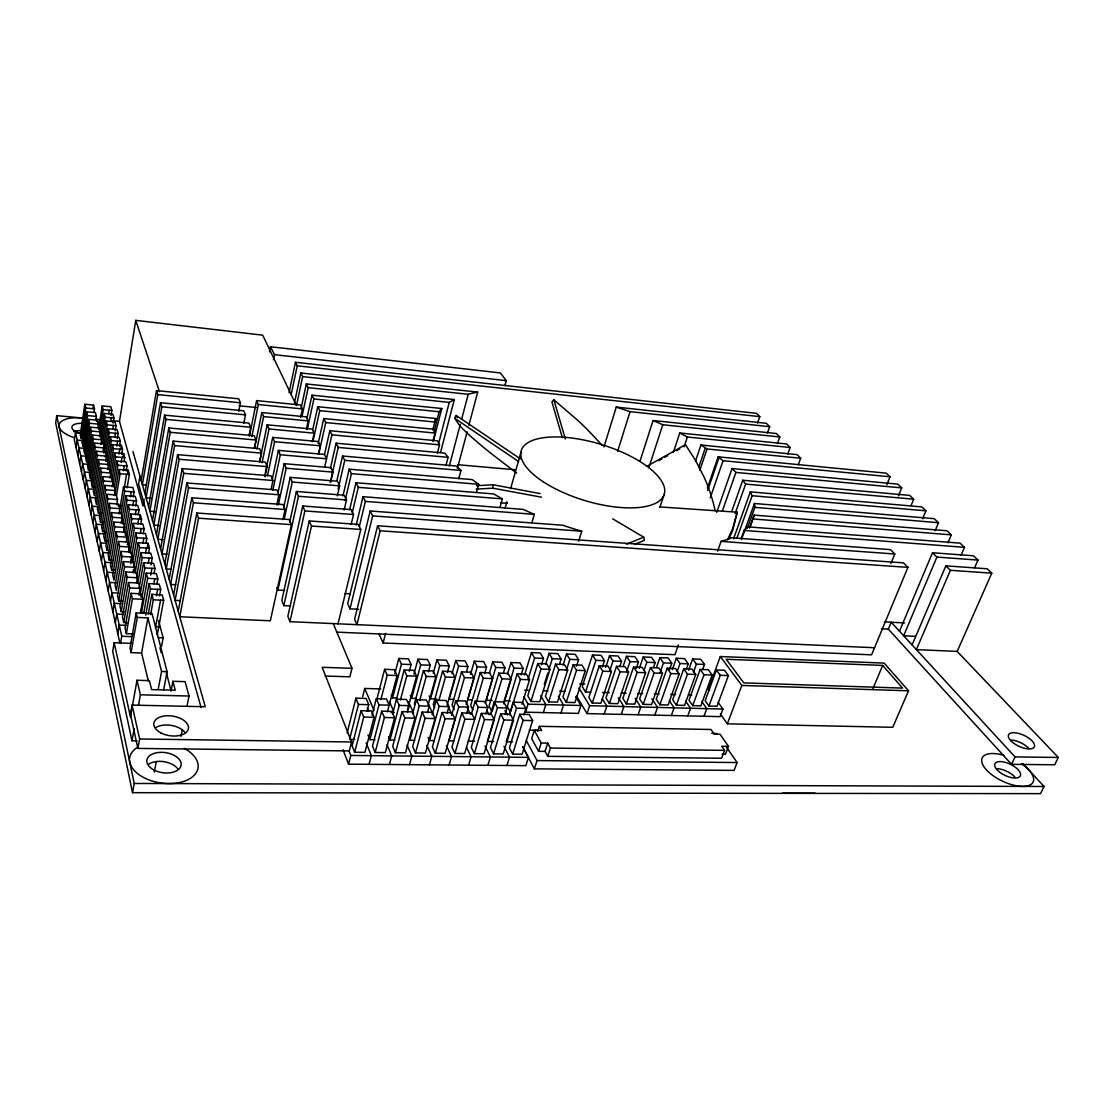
<?xml version="1.0" encoding="UTF-8"?>
<svg xmlns="http://www.w3.org/2000/svg" width="1114" height="1114" viewBox="0 0 1114 1114"><rect width="100%" height="100%" fill="white"/><g stroke="black" fill="none" stroke-linecap="round" stroke-linejoin="round"><path stroke-width="1.5" d="M659.585 506.912L737.259 512.189L732.636 530.598L728.695 539.273M476.263 489.13L492.68 488.169L492.959 484.729L540.137 493.586M74.109 437.607A25.859 10.736 9.2 0 1 59.307 423.988A25.859 10.736 9.2 0 1 82.06 417.973L56.744 415.647L55.7 423.028L132.524 792.681L1040.518 793.641L1044.041 786.484L1022.917 763.536M80.654 432.914L75.501 432.469L74.373 439.988L119.922 643.251M76.1 447.689L77.228 440.114L82.436 440.573M84.831 404.285L80.264 434.738L81.141 438.568L85.75 408.016L84.831 404.285L93.548 405.12L94.495 408.852L93.966 412.236M77.855 455.515L78.997 447.898L85.583 448.455M95.888 419.811L96.403 416.399L95.442 412.612L86.669 411.79L82.046 442.425L82.937 446.31L85.862 446.561M79.637 463.48L80.793 455.821L85.778 456.225M82.937 446.31L87.588 415.578L86.669 411.79M88.535 419.407L83.856 450.237L84.761 454.192L89.468 423.278L88.535 419.407L97.378 420.215L98.352 424.072L97.823 427.498M81.447 471.57L82.631 463.87L89.315 464.399M93.019 408.49L93.548 405.12M90.429 427.163L85.694 458.174L86.627 462.199L91.39 431.09L90.429 427.163L99.341 427.971L100.344 431.884L99.578 436.785M83.299 479.8L84.483 472.044L91.223 472.573M101.847 443.121L102.363 439.835L101.346 435.839L92.351 435.059L87.56 466.251L88.507 470.345L91.487 470.581M85.179 488.169L86.377 480.371L91.473 480.761M88.507 470.345L93.325 439.041L92.351 435.059M103.63 452.869L104.41 447.912L103.379 443.859L94.314 443.08L89.468 474.467L90.429 478.63L93.437 478.867M87.087 496.691L88.298 488.851L93.437 489.227M90.429 478.63L95.317 447.146L94.314 443.08M98.561 429.517L102.21 405.942L110.857 406.763L111.873 410.481L111.066 415.536M105.705 461.126L106.498 456.141L105.454 452.006L96.319 451.24L91.404 482.822L92.378 487.055L95.414 487.291M99.773 431.619L103.198 409.66L102.21 405.942M89.023 505.366L90.262 497.471L97.155 497.972M92.378 487.055L97.322 455.375L96.319 451.24M100.747 435.449L104.187 413.419L112.89 414.227L113.92 418.015L113.113 423.097M100.831 439.125L101.346 435.839M98.352 459.553L93.367 491.33L94.37 495.633L99.369 463.758L98.352 459.553L107.557 460.305L108.629 464.496L107.821 469.523M100.928 444.402L101.458 440.991M101.987 437.593L105.189 417.207L104.187 413.419M91 514.181L92.253 506.243L98.826 506.703M102.711 443.177L106.192 421.022L114.965 421.83L116.009 425.673L115.188 430.784M108.74 413.614L109.269 410.231M100.413 468.005L95.372 499.977L96.389 504.363L101.458 472.28L100.413 468.005L109.701 468.743L110.787 473.018L109.98 478.073M103.156 450.516L107.209 424.88L106.192 421.022M93.019 523.162L94.272 515.169L101.04 515.629M104.438 452.771L108.225 428.765L117.067 429.558L118.14 433.457L117.304 438.61M110.773 421.162L111.303 417.778M105.384 457.116L109.256 432.678L108.225 428.765M112.166 486.776L113.001 481.694L111.887 477.335L102.516 476.611L97.405 508.778L98.45 513.248L101.555 513.457M95.066 532.297L96.333 524.262L103.031 524.694M106.401 461.14L110.3 436.632L119.212 437.412L120.298 441.381L119.504 446.296M98.45 513.248L103.588 480.969L102.516 476.611M112.834 428.848L113.377 425.437M107.431 465.192L111.344 440.615L110.3 436.632M114.408 495.633L115.243 490.508L114.115 486.08L104.66 485.37L99.494 517.745L100.539 522.285L103.672 522.494M108.462 469.286L112.403 444.625L121.398 445.405L122.498 449.443L121.691 454.387M97.141 541.599L98.436 533.509L105.189 533.94M100.539 522.285L105.746 489.812L104.66 485.37M114.923 436.66L115.48 433.221M109.771 471.765L113.475 448.677L112.403 444.625M116.678 504.642L117.527 499.504L116.371 494.992L106.847 494.282L101.597 526.866L102.669 531.489L105.83 531.698M144.179 499.225L142.996 506.076L119.463 421.398L135.755 320.359L262.681 335.161L296.394 405.468M110.551 477.586L114.547 452.771L123.612 453.523L124.74 457.645L124.197 460.959M99.271 551.082L100.58 542.936L105.677 543.256M102.669 531.489L107.947 498.807L106.847 494.282M116.831 446.06L117.624 441.158M111.887 480.12L115.633 456.893L114.547 452.771M109.061 503.375L110.189 507.97L119.852 508.652L118.683 504.057L109.061 503.375L103.755 536.154L104.841 540.861L108.03 541.056M112.681 486.024L116.733 461.057L125.868 461.795L127.01 465.986L126.188 470.985M101.43 560.732L102.767 552.544L109.618 552.948M104.841 540.861L110.189 507.97M118.989 454.15L119.797 449.221M114.31 486.957L117.847 465.248L116.733 461.057M120.855 448.677L121.398 445.405M121.384 522.926L122.22 517.982L121.022 513.289L111.33 512.621L105.941 545.609L107.055 550.413L110.272 550.608M114.853 494.602L118.961 469.481L128.166 470.219L129.335 474.48L127.093 487.89M121.203 462.394L122.011 457.422M103.63 570.563L104.981 562.319L111.901 562.709M107.055 550.413L112.472 517.314L111.33 512.621M116.497 495.591L120.075 473.756L118.961 469.481M123.069 456.824L123.612 453.523M123.793 532.464L124.629 527.479L123.417 522.703L113.628 522.048L108.183 555.245L109.311 560.133L112.556 560.328M123.445 470.762L124.267 465.763M105.872 580.575L107.25 572.276L113.851 572.638M109.311 560.133L114.798 526.825L113.628 522.048M126.244 542.17L127.093 537.157L125.854 532.297L115.981 531.657L110.453 565.063L111.609 570.048L114.881 570.229M119.031 513.916L123.515 486.79L132.886 487.5L134.084 491.915L133.22 497.011M124.058 489.352L126.564 474.258M108.169 590.782L109.548 582.427L116.218 582.775M111.609 570.048L117.179 536.53L115.981 531.657M121.008 513.331L124.684 491.218L123.515 486.79M127.609 473.561L128.166 470.219M121.315 522.981L125.854 495.688L135.309 496.384L136.535 500.882L135.657 506.007M118.376 541.446L112.765 575.075L113.948 580.143L119.588 546.403L118.376 541.446L128.333 542.058L129.586 547.016L128.737 552.057M123.041 524.151L127.052 500.186L125.854 495.688M110.495 601.184L111.901 592.787L118.627 593.121M123.584 532.464L128.249 504.739L137.774 505.422L139.013 510.003L138.178 514.891M120.813 551.416L115.132 585.254L116.329 590.434L122.053 556.471L120.813 551.416L130.867 552.015L132.148 557.07L130.979 563.837M130.408 496.802L131.271 491.706M125.325 533.871L129.461 509.335L128.249 504.739M125.283 535.625L125.854 532.297M112.862 611.781L114.296 603.328L121.092 603.649M126.509 538.577L130.672 513.958L140.28 514.626L141.562 519.291L140.698 524.221M133.861 572.429L134.752 567.318L133.443 562.166L123.306 561.581L117.541 595.642L118.752 600.919L122.122 601.073M132.817 505.798L133.694 500.673M127.428 544.983L131.912 518.637L130.672 513.958M118.752 600.919L124.573 566.748L123.306 561.581M139.96 476.193L138.609 484.103L201.077 707.487M115.285 622.601L116.733 614.093L123.598 614.399M128.653 549.787L133.151 523.357L142.843 523.998L144.138 528.76L143.274 533.717M135.323 514.696L136.159 509.794M141.158 480.454L156.489 390.596L238.772 398.826L240.429 402.781L238.758 411.247M136.549 582.664L137.412 577.776L136.075 572.512L125.84 571.955L119.992 606.239L121.231 611.614L124.629 611.767M131.438 643.363L114.171 642.708L112.695 651.384L132.009 740.754L137.147 740.824M130.157 552.976L134.404 528.12L133.151 523.357M156.489 390.596L157.812 394.593L142.369 484.743L145.809 484.994M121.231 611.614L127.135 577.219L125.84 571.955M117.764 633.615L119.226 625.051L126.147 625.344M130.825 561.178L135.671 532.924L145.447 533.55L146.77 538.396L145.892 543.395M137.816 524.026L138.665 519.096M138.958 595.001L140.113 588.429L138.749 583.068L128.43 582.538L122.484 617.031L123.765 622.517L127.177 622.656M139.723 517.899L140.28 514.626M132.636 562.793L136.952 537.784L135.671 532.924M144.834 493.432L160.486 402.711L243.785 410.801L245.484 414.854L243.813 423.25M123.765 622.517L129.739 587.9L128.43 582.538M120.535 643.419L121.774 636.247L75.501 432.469M133.026 572.791L133.61 569.435M134.195 566.093L138.247 542.671L148.106 543.298L149.443 548.227L148.566 553.254M160.486 402.711L161.836 406.819L146.087 497.833L151.198 498.209M140.364 533.522L141.227 528.565M140.531 612.547L142.87 599.304L141.492 593.846L131.062 593.316L125.047 628.045L126.342 633.629L133.248 633.908M135.17 572.791L139.542 547.628L138.247 542.671M126.342 633.629L132.413 598.803L131.062 593.316M148.608 506.759L164.58 415.16L248.923 423.097L250.678 427.275L248.979 435.741M136.451 577.874L140.865 552.614L150.808 553.212L152.186 558.239L150.975 564.979M142.954 543.214L143.831 538.215M164.58 415.16L165.972 419.379L149.889 511.284L155.069 511.646M137.76 582.984L142.188 557.654L140.865 552.614M139.069 588.164L143.525 562.751L153.565 563.322L154.971 568.46L154.052 573.543M145.6 553.073L146.477 548.046M147.521 546.626L148.106 543.298M163.674 689.705L167.086 671.645L152.061 613.605L136.186 612.895L129.99 648.014L131.062 652.637L141.603 653.013L148.385 681.155M152.493 520.461L168.799 427.957L254.215 435.727L256.011 440.016L254.312 448.413M140.085 595.085L144.89 567.889L143.525 562.751M131.062 652.637L137.3 617.421L136.186 612.895M140.907 597.132L141.492 593.846M168.799 427.957L170.233 432.302L153.816 525.112L158.94 525.46M142.021 596.951L146.254 573.083L156.378 573.64L157.812 578.862L156.879 583.987M148.287 563.127L149.192 558.072M144.374 612.658L141.548 612.533L147.633 578.319L146.254 573.083M156.475 534.539L173.13 441.116L259.659 448.719L261.498 453.133L259.757 461.614M143.776 613.034L149.025 583.611L159.246 584.154L160.708 589.487L159.511 596.018M150.738 575.075L151.95 568.279M173.13 441.116L174.606 445.586L157.84 539.315L163.034 539.649M145.725 615.193L150.432 588.958L149.025 583.611M132.942 451.449L205.268 706.736L132.079 705.092L130.408 714.353L137.885 748.413L349.309 750.92L351.578 741.994L322.183 667.3L351.982 668.289L349.866 676.811L325.079 676.045M148.301 614.093L151.852 594.361L162.171 594.876L163.661 600.307L157.297 634.869L156.573 632.098M153.843 583.82L154.762 578.709M141.603 653.013L147.925 617.894L137.3 617.421M160.583 549.021L177.599 454.665L265.243 462.087L267.151 466.627L265.048 476.708M131.912 708.546L130.422 716.859L114.171 642.708M132.51 705.218L137.022 680.264L149.429 680.626L151.601 689.608L175.246 690.22L172.907 681.295L185.091 681.643L189.018 696.027L187.013 706.123M150.613 614.663L153.3 599.805L151.852 594.361M177.599 454.665L179.117 459.274L161.976 553.937L167.128 554.243M156.433 595.865L157.631 589.32M132.009 740.754L134.181 728.848M138.526 705.023L140.378 694.816L137.022 680.264M164.802 563.907L182.195 468.604L270.994 475.831L272.958 480.496L271.162 488.99M155.431 628.157L160.555 600.168M182.195 468.604L183.754 473.353L166.237 568.962L171.347 569.254M137.885 748.413L139.626 738.986L132.079 705.092M169.133 579.224L186.915 482.975L276.926 489.979L278.932 494.783L276.773 504.879M186.915 482.975L188.531 487.848L170.609 584.432L175.803 584.697M132.524 792.681L134.237 783.462L56.744 415.647M161.558 646.399L163.145 637.862L158.578 620.554M173.603 594.987L191.789 497.763L283.012 504.531L285.087 509.488L282.886 519.695M158.16 689.552L161.558 671.477L147.925 617.894M191.789 497.763L193.446 502.79L175.121 600.349L180.287 600.599M178.212 611.224L196.816 513.011L289.292 519.542L291.436 524.638L270.34 620.79L179.772 616.752L198.529 518.205L196.816 513.011M154.275 772.155L156.225 762.004M171.013 691.181L172.907 681.295M269.449 351.857L270.465 346.746L500.381 372.939L506.299 380.64L504.962 385.653M181.011 736.382L182.348 729.656M273.473 359.725L274.476 354.67L270.465 346.746M249.508 435.908L256.596 400.608L300.502 404.995L302.395 408.908L300.571 417.402M251.861 436.591L258.323 404.549L256.596 400.608M254.591 448.19L261.832 412.542L306.239 416.859L308.188 420.883L306.364 429.294M257 448.942L263.6 416.594L261.832 412.542M259.59 461.795L267.193 424.81L312.143 429.043L314.148 433.179L312.282 441.659M262.055 462.7L269.017 428.974L267.193 424.81M264.603 476.444L272.707 437.412L318.214 441.562L320.261 445.809L318.395 454.206M267.471 475.748L274.587 441.701L272.707 437.412M289.055 392.741L295.447 362.287L756.559 413.336L759.804 416.636L757.534 423.083M272.359 478.95L278.389 450.376L324.439 454.415L326.555 458.787L280.31 454.763L278.389 450.376M291.144 394.676L297.229 365.824L295.447 362.287M272.819 490.188L280.31 454.763M294.43 403.101L300.822 372.981L477.697 392.1L468.883 425.242M296.575 405.134L302.646 376.602L300.822 372.981M278.054 492.555L284.209 463.689L330.844 467.629L333.016 472.127L330.705 482.209M278.319 505.004L286.187 468.214L284.209 463.689M301.267 407.585L306.336 383.94L454.303 399.55L440.573 452.395M302.005 416.441L308.202 387.658L306.336 383.94M283.666 507.692L290.211 477.391L337.417 481.22L339.659 485.843L337.347 495.841M284.195 519.194L292.244 482.042L290.211 477.391M306.907 418.572L311.99 395.178L441.798 408.518L433.625 440.364M307.339 429.155L313.897 398.993L311.99 395.178M289.696 522.076L296.38 491.483L344.198 495.215L346.496 499.963L344.129 510.059M312.602 430.31L317.782 406.721L435.699 418.488L432.719 430.129M284.641 590.406L277.887 590.058L298.468 496.273L296.38 491.483M313.048 441.06L319.746 410.634L317.782 406.721M351.147 524.499L353.528 514.487L351.161 509.599L302.73 506.007L281.814 600.39L283.819 605.626L290.657 605.96M318.172 443.581L323.728 418.558L434.502 429.308L435.045 433.054L432.928 441.325M283.819 605.626L304.888 510.936L302.73 506.007M318.66 454.373L325.748 422.568L323.728 418.558M338.029 623.812L360.783 529.442L358.332 524.416L309.274 520.948L287.858 616.265L289.918 621.668L874.546 647.735M324.55 454.289L329.841 430.714L437.565 440.838L439.515 444.848L437.356 453.203M324.634 467.267L331.916 434.836L329.841 430.714M289.918 621.668L311.502 526.031L309.274 520.948M330.426 468.2L336.108 443.191L444.778 453.12L448.079 457.311L445.906 465.568M330.217 482.557L338.238 447.424L336.108 443.191M336.748 481.262L342.555 456.016L456.155 466L460.959 470.456L458.731 478.783M338.113 489.074L344.741 460.361L342.555 456.016M342.959 495.869L349.183 469.189L472.197 479.605L478.7 484.298L476.416 492.68M345.159 500.437L351.425 473.659L349.183 469.189M349.629 509.669L355.993 482.738L493.711 493.934L502.386 498.891L500.061 507.149M352.289 512.677L358.304 487.333L355.993 482.738M356.202 525.042L362.997 496.677L523.204 509.404A166.446 64.431 17 0 0 533.606 514.041L534.33 514.348L531.893 522.633M359.335 526.518L365.378 501.411L362.997 496.677M578.667 541.139L581.745 531.211A166.446 64.431 17 0 1 562.807 525.237L370.196 511.006L347.721 603.677L349.991 608.843L358.666 609.274M349.991 608.843L372.647 515.879L370.196 511.006M377.618 525.766L354.6 619.328L356.94 624.648L380.139 530.793L377.618 525.766L903.51 562.862L907.91 567.36L871.594 654.837L336.484 632.139M347.122 733.026L355.923 698.186L366.144 698.45L368.762 704.675L367.049 711.303M355.923 698.186L358.485 704.424L349.601 739.376L354.698 739.445M362.621 696.779L364.738 688.466L380.737 688.912M361.075 710.718L352.121 745.781L354.67 752.256L364.932 752.368L374.067 717.305L371.394 710.955L361.075 710.718L363.707 717.082L354.67 752.256M522.772 746.631L528.468 757.367L525.85 765.652L348.557 764.148L350.785 755.459L348.919 750.641M433.987 431.94L439.167 411.748L441.798 408.518M678.398 644.895L674.959 654.698L383.105 643.001L385.569 633.406M438.526 443.901L449.248 402.405L454.303 399.55M372.034 715.216L376.309 698.715L386.433 698.965L389.134 705.162L378.969 704.911L376.309 698.715M376.643 700.038L384.622 669.347L394.412 669.667L397.071 675.516L387.394 711.762M374.945 739.752L369.904 739.668L378.969 704.911M380.891 699.508L387.24 675.209L384.622 669.347M381.656 711.178L372.508 746.046L375.153 752.493L385.305 752.604L394.621 717.722L391.863 711.414L381.656 711.178L384.372 717.513L375.153 752.493M369.096 764.329L371.366 755.682L366.186 742.913M394.843 673.58L398.812 658.485L408.42 658.834L411.108 664.543L409.311 671.255M449.332 465.986L460.305 424.309M461.628 419.31L468.214 394.3A166.446 64.431 17 0 1 476.82 392.267L477.697 392.1M397.336 697.977L392.56 697.851L401.458 664.209L398.812 658.485M457.422 468.312L467.114 431.87M392.56 714.004L404.145 669.987L413.823 670.322L416.566 676.142L407.432 709.897M400.372 700.01L406.847 675.836L404.145 669.987M394.969 740.044L389.984 739.975L399.244 705.399L396.487 699.23L406.499 699.481L409.298 705.635L407.515 712.208M402.015 711.637L392.685 746.31L395.414 752.73L405.468 752.841L414.965 718.154L412.11 711.86L402.015 711.637L404.828 717.931L395.414 752.73M389.413 764.496L391.724 755.905L387.045 744.779M413.921 674.207L417.973 659.182L427.484 659.53L430.255 665.211L428.417 671.895M416.371 698.478L411.637 698.353L420.702 664.877L417.973 659.182M414.324 704.201L423.459 670.642L433.054 670.948L435.88 676.755L428.347 703.937M412.89 712.793L416.455 699.731L426.356 699.996L429.238 706.123L427.428 712.654M419.658 700.497L426.244 676.449L423.459 670.642M416.455 699.731L419.296 705.886L409.868 740.267L414.798 740.337M422.164 712.083L412.653 746.575L415.466 752.953L425.409 753.064L435.087 718.572L432.148 712.306L422.164 712.083L425.061 718.363L415.466 752.953M433.276 673.148L436.939 659.878L446.352 660.212L449.207 665.88L447.341 672.522M409.52 764.664L411.874 756.114L407.042 745.057M436.772 699.007L430.519 698.84L439.752 665.545L436.939 659.878M447.424 704.09L454.985 677.354L452.089 671.589L442.592 671.269L433.29 704.675L434.683 707.613M432.135 714.854L436.215 700.246L446.018 700.497L448.984 706.596L447.132 713.085M438.888 700.511L445.461 677.061L442.592 671.269M737.259 512.189L732.734 528.356L727.484 539.928M434.418 740.629L429.531 740.559L439.139 706.36L436.215 700.246M452.006 673.761L455.723 660.56L465.039 660.894L467.964 666.52L466.557 671.477M442.091 712.528L432.413 746.84L435.309 753.189L445.154 753.301L454.999 718.976L451.978 712.751L442.091 712.528L445.071 718.767L435.309 753.189M429.419 764.831L431.814 756.322L426.829 745.322M455.723 660.56L458.606 666.2L449.221 699.327L453.871 699.439M505.004 508.43L506.87 501.829M510.63 488.614L520.934 452.298M466.209 704.549L473.91 677.966L470.93 672.215L461.53 671.895L452.061 705.12L454.22 709.521M451.616 715.285L455.765 700.748L465.471 700.985L468.521 707.056L466.641 713.517M457.798 700.985L464.468 677.66L461.53 671.895M455.765 700.748L458.773 706.833L449.012 740.852L453.83 740.921M470.54 674.374L474.313 661.229L483.546 661.563L486.553 667.175L484.632 673.747M461.809 712.974L464.886 719.184L474.717 719.379L471.598 713.197L461.809 712.974L451.964 747.104L454.944 753.412L464.691 753.524L478.212 707.293L475.121 701.235L484.729 701.486L487.848 707.529L485.941 713.949M947.944 542.824L951.328 534.859L947.011 530.779L754.234 515.1L750.001 527.089M474.313 661.229L477.279 666.854L467.741 699.801L472.336 699.926M449.095 764.998L451.546 756.545L446.408 745.586M454.944 753.412L464.886 719.184M485.314 703.352L492.639 678.551L489.575 672.842L480.273 672.522L470.665 705.58L472.865 709.952M471.361 714.088L475.121 701.235M476.026 703.129L483.295 678.259L480.273 672.522M489.366 673.329L492.736 661.897L501.871 662.231L504.948 667.815L503.486 672.717M481.332 713.406L471.319 747.355L474.383 753.635L484.019 753.746L494.212 719.783L491.023 713.628L481.332 713.406L484.493 719.588L474.383 753.635M492.736 661.897L495.772 667.495L486.08 700.274L492.151 700.441M468.59 765.165L471.083 756.754L466.557 747.41M503.751 703.811L511.187 679.15L508.054 673.455L498.835 673.148L489.074 706.025L492.096 711.832M490.466 714.52L494.282 701.723L503.779 701.973L506.995 707.989L505.06 714.38M492.583 710.189L501.941 678.844L498.835 673.148M494.282 701.723L497.443 707.752L487.347 741.423L493.655 741.52M507.552 673.942L510.964 662.552L520.015 662.886L523.162 668.442L521.185 674.945M510.964 662.552L514.069 668.122L504.238 700.748L510.254 700.901M500.646 713.837L490.466 747.605L493.613 753.858L503.166 753.969L513.512 720.187L510.24 714.06L500.646 713.837L503.89 719.992L493.613 753.858M487.876 765.332L490.397 756.963L484.98 746.115M517.216 673.761L507.302 706.471L510.393 712.25L520.391 679.443L517.216 673.761L526.337 674.054L529.554 679.721L521.993 704.271M509.363 714.937L513.234 702.21L522.647 702.447L525.933 708.434L523.97 714.798M435.699 418.488L434.808 422.025L319.746 410.634M524.555 675.07L531.42 652.609L540.262 652.957L543.465 658.374L541.474 664.793M513.234 702.21L516.492 708.212L506.229 741.701L512.482 741.799M528.147 678.969L534.581 658.04L531.42 652.609M519.765 714.269L509.432 747.856L512.663 754.081L522.104 754.192L532.617 720.591L529.261 714.478L519.765 714.269L523.093 720.382L512.663 754.081M603.983 446.895L616.265 407.083L766.376 423.32L769.69 426.69L767.379 433.179M537.756 663.526L527.799 695.804L530.932 701.444L539.817 701.667L549.94 669.375L546.682 663.847L537.756 663.526L540.986 669.068L530.932 701.444M506.954 765.499L509.53 757.158L503.974 746.366M523.928 696.71L528.05 704.159L525.571 712.18L578.375 713.392L580.951 705.496L575.687 696.668M545.595 664.473L549.077 653.305L557.836 653.639L561.094 659.042L559.59 663.833M544.286 684.33L547.796 673.121M548.798 669.918L552.307 658.708L549.077 653.305M617.588 451.449L630.051 411.651L769.69 426.69M728.486 746.352L720.006 734.182L714.158 734.07L710.983 729.489L539.343 726.314L541.655 730.506L534.274 730.38L531.684 738.61L538.563 751.309L545.066 751.379L547.768 756.336L721.594 758.258L724.587 750.376L721.747 746.255L728.486 746.352L725.493 754.206L722.137 754.164M555.552 664.167L545.456 696.292L548.659 701.904L557.46 702.126L567.708 669.987L564.394 664.487L555.552 664.167L558.838 669.681L548.659 701.904M543.34 712.584L545.846 704.605L540.805 695.707M537.797 731.23L539.343 726.314M563.043 665.1L566.566 653.988L575.256 654.322L578.57 659.697L576.537 666.061M538.563 751.309L541.195 743.024L534.274 730.38M726.537 747.341L737.106 762.547L734.084 770.387L534.4 768.855L537.032 760.57L526.365 740.657M566.302 670.531L569.853 659.377L566.566 653.988M545.066 751.379L547.712 743.122L541.195 743.024M573.181 664.807L562.946 696.765L566.218 702.349L574.935 702.586L585.323 670.6L581.926 665.128L573.181 664.807L576.537 670.294L566.218 702.349M640.049 461.085L653.069 420.507L776.402 433.527L779.8 436.98L777.433 443.511M560.941 712.988L563.489 705.051L558.323 696.194M547.768 756.336L550.427 748.051L547.712 743.122M649.086 466.961L662.774 424.74L779.8 436.98M602.396 666.994L604.47 660.672L601.059 655.338L592.495 655.004L582.232 686.544L585.532 691.989L590.657 692.128M585.532 691.989L595.879 660.351L592.495 655.004M599.304 665.754L588.874 697.475L592.244 703.031L600.836 703.254L611.419 671.505L607.924 666.075L599.304 665.754L602.758 671.213L592.244 703.031M718.196 702.419L722.944 709.061L720.104 716.636L587.022 713.587L589.626 705.705L578.988 688.104M673.329 452.507L679.777 432.97L786.651 443.957L790.118 447.494L787.779 453.941M605.751 667.23L609.567 655.673L618.047 655.993L621.542 661.312L619.955 666.033M660.003 506.995L664.32 493.962M684.093 446.798L687.338 437.022L790.118 447.494M609.887 670.447L613.02 660.992L609.567 655.673M616.515 666.381L605.96 697.949L609.386 703.477L617.908 703.686L628.602 672.104L625.051 666.687L616.515 666.381L620.025 671.812L609.386 703.477M604.206 713.977L606.838 706.151L602.326 698.84M623.172 666.2L626.5 656.327L634.896 656.661L638.447 661.953L636.191 668.539M695.414 461.349L700.929 445.001L797.137 454.623L800.688 458.244L798.292 464.747M626.667 671.533L630.009 661.632L626.5 656.327M698.687 467.476L705.343 447.828M699.829 470.261L707.07 448.97L700.929 445.001M633.56 666.994L622.879 698.408L626.374 703.909L634.799 704.132L645.633 672.703L642.012 667.3L633.56 666.994L637.138 672.41L626.374 703.909M621.236 714.366L623.896 706.568L618.381 697.851M639.339 668.442L643.251 656.982L651.579 657.316L655.185 662.593L653.486 667.495M644.017 670.475L646.83 662.273L643.251 656.982M707.404 488.085L718.154 456.837L886.173 473.144L890.016 476.792L886.828 484.771M707.696 490.425L719.017 457.52M650.437 667.606L639.645 698.868L643.196 704.34L651.551 704.563L662.496 673.288L658.82 667.913L650.437 667.606L654.085 672.995L643.196 704.34M710.245 497.847L723.07 460.723L718.154 456.837M638.099 714.756L640.787 707L635.175 698.311M656.466 667.397L659.864 657.636L668.108 657.956L671.77 663.206L669.486 669.723M660.073 672.703L663.498 662.9L659.864 657.636M716.734 512.343L732.023 468.548L897.787 484.144L901.713 487.876L898.469 495.925M667.161 668.219L656.257 699.327L659.864 704.772L668.135 704.995L679.206 673.873L675.474 668.511L667.161 668.219L670.865 673.58L679.206 673.873M722.206 511.465L735.908 472.433L732.023 468.548M654.809 715.146L657.525 707.418L651.815 698.77M659.864 704.772L670.865 673.58M672.313 669.625L676.323 658.277L684.483 658.597L688.215 663.833L686.475 668.692M717.639 551.096L721.078 541.39A166.446 64.431 17 0 0 731.494 537.77L890.504 549.634L894.807 554.006L890.88 563.573M731.773 511.312L742.773 480.245L909.665 495.41L913.689 499.211L911.099 505.561M677.131 671.645L680.013 663.526L676.323 658.277M735.143 513.596L745.628 484.089L742.773 480.245M683.731 668.818L672.703 699.773L676.379 705.204L684.581 705.413L695.749 674.443L691.961 669.11L683.731 668.818L687.505 674.151L695.749 674.443M733.583 538.716L750.335 491.845L921.821 506.926L925.943 510.811L922.629 518.818M671.352 715.522L674.109 707.836L669.277 700.65M688.577 670.21L692.616 658.917L700.72 659.237L704.494 664.445L702.739 669.291M676.379 705.204L687.505 674.151M737.008 537.895L752.117 495.73L750.335 491.845M741.089 538.508L744.277 530.208A166.446 64.431 17 0 0 747.8 526.866L960.059 543.131L964.487 547.322L961.104 555.176M693.465 672.229L696.375 664.139L692.616 658.917M741.52 539.413L754.443 503.486L934.27 518.706L938.489 522.703L935.175 530.598M747.369 528.245L754.888 507.357L754.443 503.486M749.555 528.064L754.234 515.1M700.149 669.417L689.009 700.219L692.741 705.635L700.859 705.844L712.152 675.014L708.309 669.709L700.149 669.417L703.978 674.722L712.152 675.014M687.756 715.898L690.541 708.253L685.625 701.096M692.741 705.635L703.978 674.722M708.184 689.608L720.312 656.536L884.14 663.109L908.523 690.791L892.76 727.289L727.345 723.822L720.382 713.99M716.427 670.001L705.162 700.664L708.95 706.053L716.998 706.262L728.403 675.571L724.504 670.294L716.427 670.001L720.298 675.293L728.403 675.571M704.006 716.274L706.805 708.657L701.82 701.542M708.95 706.053L720.298 675.293M727.345 723.822L741.813 685.444L720.312 656.536M888.345 629.145L891.228 622.239L1015.049 756.921L1058.3 757.464L1054.707 764.775L1011.526 764.329L888.345 629.145L881.494 628.797M872.93 688.633L882.678 665.42L726.203 659.265L743.846 682.896L902.591 688.104L882.678 665.42M899.471 631.206L932.488 552.753L973.427 555.789L977.967 560.077L974.513 568.001M932.488 552.753L936.902 557.084L903.649 635.746L915.443 636.331M912.101 644.95L945.856 565.856L987.129 568.767L991.78 573.167L957.177 651.412L1058.3 757.464M945.856 565.856L950.381 570.298L916.376 649.601L957.177 651.412M1011.526 764.329L1015.049 756.921M516.673 473.088L492.235 454.345A164.747 14.106 33.9 0 1 459.845 425.84L454.623 418.237L456.239 415.494L520.322 458.857M684.107 446.449L685.444 444.681L695.749 460.723L704.285 477.53A164.12 129.14 41.5 0 1 715.16 510.839M602.214 445.586A165.081 59.307 53.1 0 0 579.28 421.677L553.895 399.842L551.917 401.834L562.361 437.746M646.733 466.39L685.444 444.681M658.82 460.653L661.786 458.982M664.766 457.311L667.746 455.64M676.671 450.627L679.637 448.956M626.43 544.217L643.725 537.171L644.338 540.332L634.91 544.175M476.541 485.732L492.959 484.729M782.585 793.168L815.128 793.21M134.237 783.462L1044.041 786.484M537.032 760.57L737.106 762.547M350.785 755.459L528.468 757.367M550.427 748.051L724.587 750.376M468.27 741.13L474.648 741.228M139.626 738.986L351.578 741.994M529.317 730.102L538.006 730.255M711.735 733.402L716.943 733.499M391.014 712.487L394.259 712.57M363.707 717.082L374.067 717.305M384.372 717.513L394.621 717.722M404.828 717.931L414.965 718.154M425.061 718.363L435.087 718.572M445.071 718.767L454.999 718.976M484.493 719.588L494.212 719.783M503.89 719.992L513.512 720.187M523.093 720.382L532.617 720.591M500.562 502.999L507.413 503.166M528.05 704.159L580.951 705.496M589.626 705.705L722.944 709.061M140.378 694.816L189.018 696.027M358.485 704.424L368.762 704.675M399.244 705.399L409.298 705.635M419.296 705.886L429.238 706.123M439.139 706.36L448.984 706.596M458.773 706.833L468.521 707.056M478.212 707.293L487.848 707.529M497.443 707.752L506.995 707.989M516.492 708.212L525.933 708.434M524.694 690.234L529.094 690.36M543.743 690.777L548.102 690.903M559.701 691.237L564.895 691.39M602.563 692.476L609.316 692.671M621.097 693.019L626.11 693.159M637.779 693.493L642.75 693.632M654.308 693.966L659.237 694.119M670.698 694.44L675.585 694.593M688.536 694.955L691.766 695.052M741.813 685.444L908.523 690.791M387.24 675.209L397.071 675.516M406.847 675.836L416.566 676.142M426.244 676.449L435.88 676.755M445.461 677.061L454.985 677.354M464.468 677.66L473.91 677.966M483.295 678.259L492.639 678.551M501.941 678.844L511.187 679.15M520.391 679.443L529.554 679.721M579.726 683.815L584.808 683.968M161.558 671.477L167.086 671.645M401.458 664.209L411.108 664.543M420.702 664.877L430.255 665.211M439.752 665.545L449.207 665.88M458.606 666.2L467.964 666.52M477.279 666.854L486.553 667.175M495.772 667.495L504.948 667.815M514.069 668.122L523.162 668.442M540.986 669.068L549.94 669.375M558.838 669.681L567.708 669.987M576.537 670.294L585.323 670.6M602.758 671.213L611.419 671.505M620.025 671.812L628.602 672.104M637.138 672.41L645.633 672.703M654.085 672.995L662.496 673.288M534.581 658.04L543.465 658.374M552.307 658.708L561.094 659.042M569.853 659.377L578.57 659.697M595.879 660.351L604.47 660.672M613.02 660.992L621.542 661.312M630.009 661.632L638.447 661.953M646.83 662.273L655.185 662.593M663.498 662.9L671.77 663.206M680.013 663.526L688.215 663.833M696.375 664.139L704.494 664.445M121.774 636.247L131.717 636.637M158.216 637.681L163.145 637.862M156.963 626.639L160.221 626.778M132.413 598.803L142.87 599.304M153.3 599.805L163.661 600.307M129.739 587.9L140.113 588.429M150.432 588.958L160.708 589.487M127.135 577.219L137.412 577.776M147.633 578.319L157.812 578.862M344.95 593.581L350.13 593.846M884.363 621.877L904.596 622.935M124.573 566.748L134.752 567.318M144.89 567.889L154.971 568.46M122.053 556.471L132.148 557.07M142.188 557.654L152.186 558.239M119.588 546.403L129.586 547.016M139.542 547.628L149.443 548.227M117.179 536.53L127.093 537.157M136.952 537.784L146.77 538.396M114.798 526.825L124.629 527.479M134.404 528.12L144.138 528.76M112.472 517.314L122.22 517.982M131.912 518.637L141.562 519.291M129.461 509.335L139.013 510.003M198.529 518.205L291.436 524.638M311.502 526.031L360.783 529.442M380.139 530.793L907.91 567.36M950.381 570.298L991.78 573.167M118.056 505.895L121.273 506.132M193.446 502.79L285.087 509.488M304.888 510.936L353.528 514.487M936.902 557.084L977.967 560.077M372.647 515.879L581.745 531.211M721.078 541.39L894.807 554.006M107.947 498.807L117.527 499.504M127.052 500.186L136.535 500.882M105.746 489.812L115.243 490.508M124.684 491.218L134.084 491.915M103.588 480.969L113.001 481.694M188.531 487.848L278.932 494.783M298.468 496.273L346.496 499.963M365.378 501.411L534.33 514.348M743.999 530.417L964.487 547.322M101.458 472.28L110.787 473.018M120.075 473.756L129.335 474.48M183.754 473.353L272.958 480.496M292.244 482.042L339.659 485.843M358.304 487.333L502.386 498.891M752.939 518.957L951.328 534.859M99.369 463.758L108.629 464.496M117.847 465.248L127.01 465.986M179.117 459.274L267.151 466.627M286.187 468.214L333.016 472.127M351.425 473.659L478.7 484.298M754.888 507.357L938.489 522.703M97.322 455.375L106.498 456.141M115.633 456.893L124.74 457.645M95.317 447.146L104.41 447.912M113.475 448.677L122.498 449.443M174.606 445.586L261.498 453.133M344.741 460.361L460.959 470.456M752.117 495.73L925.943 510.811M93.325 439.041L102.363 439.835M111.344 440.615L120.298 441.381M91.39 431.09L100.344 431.884M109.256 432.678L118.14 433.457M457.729 464.691L514.765 469.732M89.468 423.278L98.352 424.072M107.209 424.88L116.009 425.673M170.233 432.302L256.011 440.016M274.587 441.701L320.261 445.809M338.238 447.424L448.079 457.311M745.628 484.089L913.689 499.211M87.588 415.578L96.403 416.399M105.189 417.207L113.92 418.015M95.665 419.212L100.761 419.686M112.667 420.772L119.463 421.398M85.75 408.016L94.495 408.852M103.198 409.66L111.873 410.481M165.972 419.379L250.678 427.275M269.017 428.974L314.148 433.179M331.916 434.836L439.515 444.848M735.908 472.433L901.713 487.876M161.836 406.819L245.484 414.854M263.6 416.594L308.188 420.883M325.748 422.568L435.045 433.054M723.07 460.723L890.016 476.792M157.812 394.593L240.429 402.781M258.323 404.549L302.395 408.908M707.07 448.97L800.688 458.244M239.12 405.788L256.345 407.487M313.897 398.993L439.167 411.748M308.202 387.658L449.248 402.405M302.646 376.602L468.214 394.3M297.229 365.824L759.804 416.636M274.476 354.67L506.299 380.64M492.68 488.169L541.543 497.192M616.265 407.083L630.051 411.651M653.069 420.507L662.774 424.74M679.777 432.97L687.338 437.022M612.686 518.859L643.725 537.171M454.623 418.237L518.692 461.6M707.766 687.798L709.66 690.443M576.453 695.916L587.022 713.587M504.948 710.481L507.385 715.063M522.995 747.327L534.4 768.855M486.623 710.05L488.99 714.659M467.337 708.072L470.428 714.241M456.239 415.494L457.283 417.611M447.16 704.535L451.671 713.837M429.155 695.958L430.519 698.84M428.333 704.076L432.733 713.42M410.3 695.456L411.637 698.353M428.11 737.454L429.531 740.559M378.788 633.518L383.105 643.001M408.615 702.043L413.586 712.988M391.265 694.941L392.56 697.851M389.44 701.569L393.576 710.997M388.647 736.827L389.984 739.975M364.738 688.466L374.067 710.551M333.267 623.603L351.982 668.289M367.258 707.877L368.581 711.038M367.968 734.934L369.904 739.668M342.987 749.652L348.557 764.148M276.913 587.51L277.887 590.058M135.755 320.359L159.455 391.696M553.895 399.842L565.341 439M159.915 647.735L161.21 652.734M166.376 672.759L170.693 689.441M140.879 609.859L141.548 612.533M996.849 768.702A14.05 6.211 25.5 0 1 1014.812 776.973M96.458 421.078A25.859 10.736 9.2 0 1 100.594 422.777M148.622 764.246A17.239 10.179 8.1 0 1 177.934 769.078M184.256 748.441A34.576 20.261 8.2 0 1 191.302 777.753A34.576 20.261 8.2 0 1 143.01 777.168A34.576 20.261 8.2 0 1 136.702 747.856M73.677 431.633A12.908 5.403 9.1 0 1 82.255 430.798M1021.468 763.689A28.184 12.351 25.4 0 1 1024.894 786.317A28.184 12.351 25.4 0 1 984.108 766.975A28.184 12.351 25.4 0 1 1003.77 755.292M79.428 433.262A12.936 5.361 9.2 0 1 72.02 426.467A12.936 5.361 9.2 0 1 83.369 423.445M1010.44 739.975A14.19 6.057 25.1 0 1 1028.612 748.218M155.528 727.721A17.448 9.97 8.6 0 1 185.175 732.72M997.002 769.76A14.092 6.183 25.4 0 0 1019.435 776.945A14.092 6.183 25.4 0 0 1006.443 762.7A14.092 6.183 25.4 0 0 997.002 769.76M153.843 769.927A17.281 10.123 8.2 0 0 181.067 765.388A17.281 10.123 8.2 0 0 157.088 752.674A17.281 10.123 8.2 0 0 153.843 769.927M1010.76 740.671A14.231 6.016 25 0 0 1033.416 747.912A14.231 6.016 25 0 0 1020.132 733.848A14.231 6.016 25 0 0 1010.76 740.671M160.931 732.915A17.49 9.915 8.7 0 0 188.405 728.723A17.49 9.915 8.7 0 0 164.092 716.037A17.49 9.915 8.7 0 0 160.931 732.915M543.033 481.638A74.722 29.215 17 0 0 662.691 497.471A74.722 29.215 17 0 0 572.61 438.136A74.722 29.215 17 0 0 543.033 481.638"/></g></svg>
